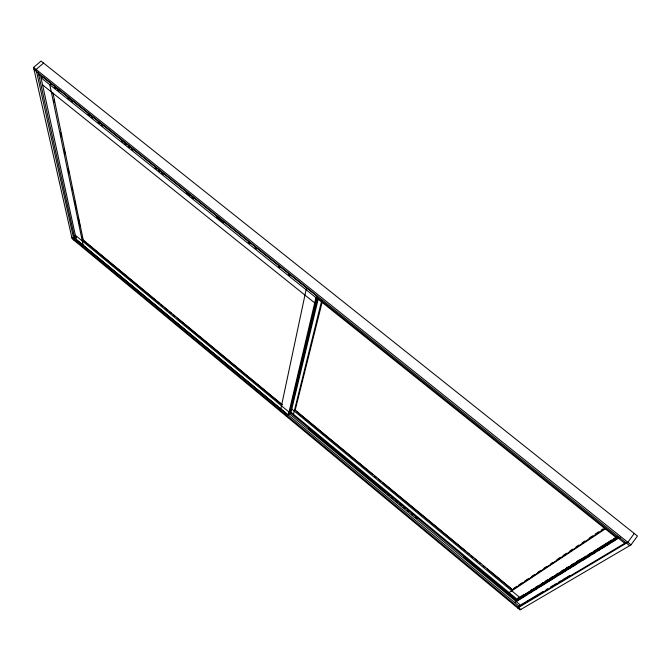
<?xml version="1.0" encoding="UTF-8"?>
<svg xmlns="http://www.w3.org/2000/svg" width="671" height="671" viewBox="0 0 671 671"><rect width="100%" height="100%" fill="white"/><g stroke="black" fill="none" stroke-linecap="round" stroke-linejoin="round"><path stroke-width="1.01" d="M280.797 409.008L306.093 289.755L307.268 288.513M288.295 415.215L315.94 297.63L317.115 296.389L42.256 76.637L41.006 77.702L76.301 239.631L288.295 415.215L289.201 414.217L317.115 296.389M317.651 297.79L290.107 413.219L291.013 412.22L318.171 299.216L317.014 300.44L315.395 299.14M293.495 414.275L321.837 300.038M294.275 411.122L295.19 410.115L322.298 301.581M631.042 544.844L637.45 536.02L41.065 61.078L33.55 67.436L72.099 238.683L520.025 609.922L631.042 544.844L33.55 67.436M634.246 533.462L627.838 542.277L517.685 607.985L519.371 605.745M617.261 536.171L616.204 537.605L317.341 298.545M518.465 607.523L520.151 605.276M518.121 598.255L517.266 599.379L617.781 536.624M516.175 601.568L517.022 600.444L618.587 537.32M511.738 590.832L512.594 589.708L604.596 528.589M289.947 411.063L289.033 412.069L75.345 235.244M290.862 410.056L291.776 409.05M315.856 301.673L314.699 302.906L42.575 84.882M82.29 240.981L83.246 240.084L52.959 92.858M73.776 239.061L75.194 237.744M51.071 83.69L49.83 84.756L83.187 245.334M43.59 63.082L36.075 69.457L74.053 240.302M513.449 588.576L516.93 586.261M518.675 585.104L522.147 582.789M524.756 581.044L528.236 578.729M531.717 576.414L534.326 574.678M537.807 572.355L540.415 570.618M543.896 568.303L546.504 566.559M550.849 563.665L552.594 562.508M556.938 559.614L560.419 557.291M563.028 555.554L566.509 553.24M569.989 550.916L572.598 549.18M576.079 546.865L578.687 545.129M582.168 542.805L584.777 541.069M589.121 538.176L592.602 535.852M595.211 534.116L598.691 531.801M601.3 530.056L603.036 528.899M509.079 592.602L605.276 528.865M518.8 597.827L520.176 596.964M520.864 596.536L523.514 594.875M530.593 590.446L532.363 589.339M535.894 587.125L537.664 586.009M541.203 583.795L542.973 582.688M545.624 581.027L547.393 579.92M550.933 577.706L552.703 576.599M556.242 574.384L558.004 573.277M561.543 571.063L563.313 569.956M565.963 568.295L568.622 566.634M571.273 564.965L573.923 563.304M576.582 561.644L579.232 559.983M518.725 598.188L586.118 556.049M587.897 554.942L591.436 552.719M593.214 551.612L611.835 539.97M613.613 538.863L617.161 536.641M520.386 598.851L527.465 594.464M529.234 593.374L532.766 591.176M534.535 590.077L537.194 588.433M539.845 586.789L546.915 582.403M548.685 581.312L552.225 579.115M553.994 578.025L556.645 576.372M559.304 574.728L566.374 570.342M568.144 569.251L571.684 567.054M573.453 565.963L576.104 564.311M582.294 560.478L585.833 558.28M587.603 557.19L590.254 555.546M592.904 553.902L595.563 552.25M598.213 550.606L599.983 549.515M601.753 548.417L605.284 546.219M607.054 545.129L609.713 543.485M612.363 541.841L615.013 540.189M514.632 602.524L620.44 536.959M521.333 604.571L523.128 603.489M523.523 603.254L527.624 600.788M528.002 600.562L529.796 599.48M530.316 599.169L534.284 596.787M534.812 596.469L536.607 595.395M536.976 595.169L541.103 592.694M541.463 592.476L543.258 591.403M545.951 589.784L547.746 588.71M550.438 587.091L553.13 585.473M553.692 585.137L556.72 583.317M558.18 582.436L561.199 580.625M562.675 579.744L566.584 577.395M567.171 577.043L569.864 575.424M626.127 542.47L519.312 606.399L74.724 238.18L38.163 72.166M34.028 69.541L629.641 545.666M38.717 74.666L42.298 77.534M54.376 87.188L56.012 88.497M57.647 89.805L59.291 91.113M67.796 97.924L69.432 99.224M71.059 100.533L72.694 101.841M87.943 114.028L89.578 115.337M91.214 116.645L92.85 117.953M98 122.072L99.635 123.38M101.271 124.689L102.898 125.989M121.501 140.868L123.137 142.177M124.781 143.485L126.416 144.793M128.203 146.228L129.839 147.536M131.474 148.845L133.101 150.145M155.068 167.708L156.704 169.017M158.339 170.325L160.042 171.692M161.677 172.992L163.313 174.301M186.169 192.585L190.262 195.857M191.881 197.148L193.542 198.473M216.372 216.733L223.829 222.697M248.211 242.197L249.847 243.498M254.938 247.574L256.574 248.882M278.415 266.345L280.05 267.654M288.496 274.414L290.14 275.722M316.335 296.666L624.743 543.292M41.006 77.702L315.94 297.63M295.19 410.115L512.594 589.708M296.205 411.222L372.766 474.472M374.376 475.806L376.792 477.802M378.41 479.136L380.826 481.132M382.436 482.466L465.448 551.042M467.058 552.376L469.474 554.372M471.084 555.697L473.5 557.702M475.118 559.027L477.534 561.023M479.144 562.357L480.755 563.69M483.179 565.687L484.789 567.02M487.205 569.016L512.191 589.658M291.256 408.622L520.008 597.668M517.886 598.062L519.505 599.404M83.246 240.084L282.39 404.806M83.623 240.654L155.42 300.046M157.031 301.38L159.455 303.384M161.065 304.718L163.489 306.722M165.1 308.056L167.515 310.061M169.134 311.394L171.55 313.399M173.168 314.733L174.779 316.066M177.203 318.062L281.266 404.152M291.248 412.413L518.658 600.528M289.57 412.237L517.022 600.444M308.895 428.769L385.523 492.178M387.142 493.512L389.557 495.517M391.168 496.85L393.592 498.855M395.202 500.189L397.626 502.193M399.237 503.527L401.661 505.531M403.271 506.865L404.881 508.199M407.305 510.203L408.916 511.537M411.34 513.541L412.95 514.875M415.366 516.88L416.985 518.213M463.762 556.93L517.005 600.981M74.171 235.68L76.536 237.635M288.664 413.244L520.872 605.46M71.822 237.442L520.805 609.469M53.915 100.029L54.343 102.067M60.667 132.724L61.514 136.809M64.039 149.063L65.095 154.171M68.048 168.48L69.105 173.588M72.057 187.888L72.476 189.935M74.8 201.166L75.638 205.259M76.066 207.297L76.486 209.344M78.172 217.513L79.857 225.691M82.181 236.922L82.6 238.968"/></g></svg>
